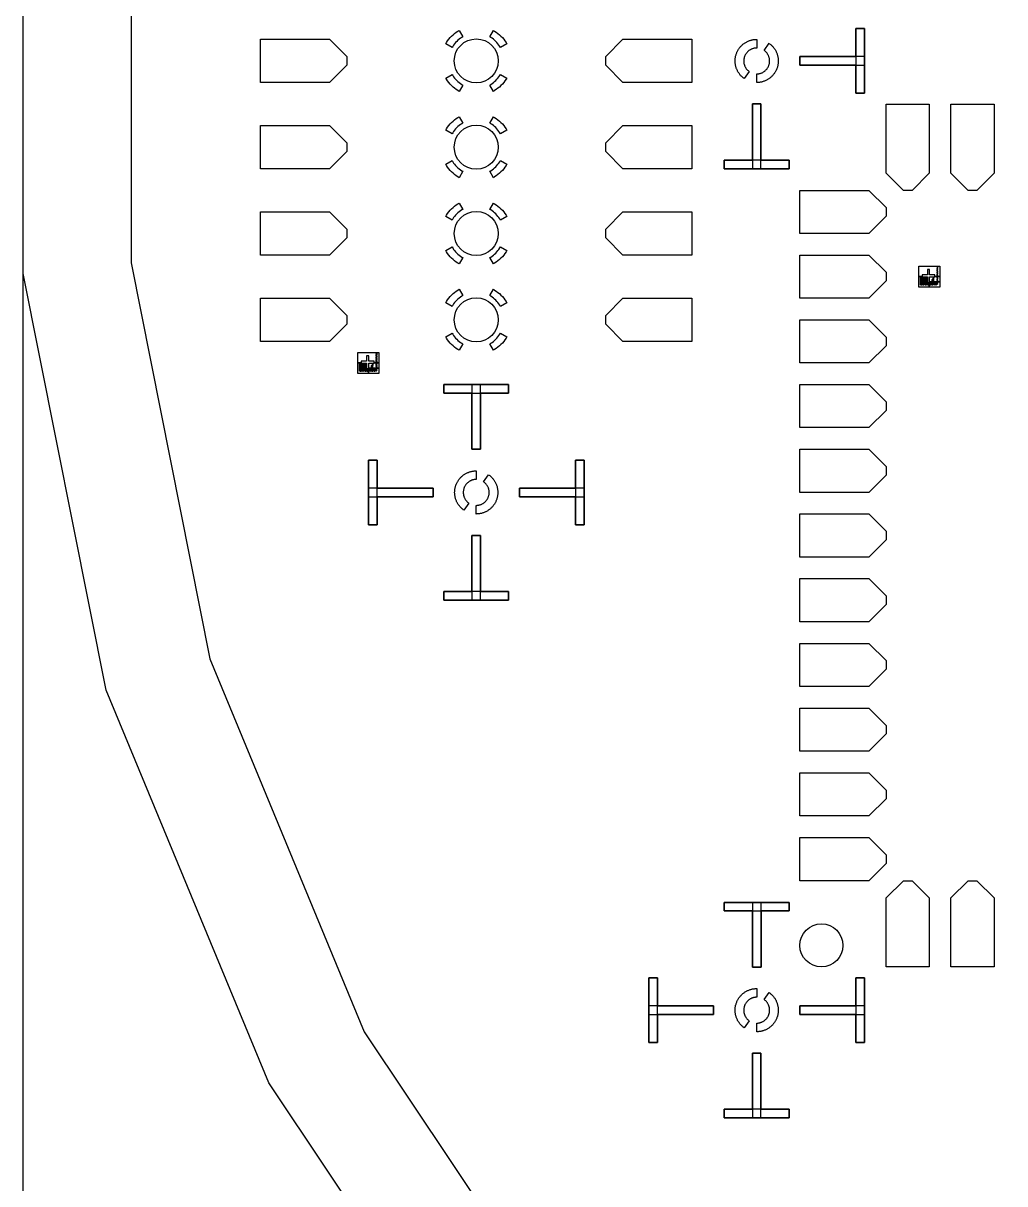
# Model space of a CAD drawing. Extents: x -17000 to 83000, y -61000 to 39000.
# Drawn here: x -17000 to 5750, y -37025 to -10126 of the extents above; entities that cross this region are included whole.
import ezdxf

# ---------------------------------------------------------------- set-up
doc = ezdxf.new("R2010")
doc.units = 0
doc.layers.add('Boundaries', color=3, linetype='CONTINUOUS')
doc.layers.add('Central Electrodes', color=2, linetype='CONTINUOUS')

# ---------------------------------------------------------------- blocks, each defined once
blk = doc.blocks.new('Half_moon_alignment1')
at = {"layer": 'Central Electrodes'}
for points in [[(-286.79, -409.58), (-299.5, -400.5), (-311.75, -391), (-324, -381), (-335.75, -370.75), (-347, -360), (-358, -349), (-368.75, -337.5), (-379.25, -326), (-389.25, -314), (-398.75, -301.5), (-408, -289), (-417, -276), (-425.25, -263), (-433.25, -249.5), (-441, -236), (-448, -222), (-454.75, -208), (-461, -193.5), (-466.75, -179), (-472.25, -164.5), (-477.25, -149.5), (-481.5, -134.5), (-485.5, -119.5), (-489, -104.25), (-492, -89), (-494.5, -73.5), (-496.75, -58), (-498.25, -42.5), (-499.25, -27), (-500, -11.25), (-500, 4.25), (-499.75, 20), (-498.75, 35.5), (-497.5, 51), (-495.5, 66.5), (-493.25, 82), (-490.5, 97.5), (-487.25, 112.75), (-483.5, 127.75), (-479.25, 143), (-474.5, 157.75), (-469.25, 172.5), (-463.75, 187), (-457.75, 201.5), (-451, 215.75), (-444.25, 229.75), (-436.75, 243.5), (-429, 257), (-420.75, 270.25), (-412, 283.25), (-403, 296), (-393.5, 308.5), (-383.75, 320.5), (-373.5, 332.5), (-363, 344), (-352, 355), (-340.75, 366), (-329.25, 376.5), (-317.25, 386.5), (-305, 396.25), (-292.5, 405.5), (-279.75, 414.5), (-266.5, 423), (-253.25, 431.25), (-239.75, 438.75), (-225.75, 446), (-211.75, 453), (-197.5, 459.25), (-183, 465.25), (-168.5, 470.75), (-153.75, 475.75), (-138.75, 480.5), (-123.75, 484.5), (-108.5, 488), (-93.25, 491.25), (-77.75, 494), (-62.25, 496.25), (-46.75, 497.75), (-31.25, 499), (-15.5, 499.75), (0, 500), (0, 300), (-12, 299.75), (-24, 299), (-36, 297.75), (-48, 296.25), (-59.75, 294), (-71.5, 291.25), (-83.25, 288.25), (-94.75, 284.75), (-106.25, 280.75), (-117.25, 276.25), (-128.25, 271.25), (-139, 265.75), (-149.75, 260), (-160, 253.75), (-170, 247.25), (-179.75, 240.25), (-189.25, 232.75), (-198.5, 225), (-207.5, 216.75), (-216, 208.25), (-224.25, 199.5), (-232, 190.25), (-239.5, 180.75), (-246.5, 171), (-253.25, 161), (-259.5, 150.75), (-265.25, 140.25), (-270.75, 129.5), (-275.75, 118.5), (-280.25, 107.25), (-284.25, 96), (-288, 84.5), (-291, 72.75), (-293.75, 61), (-296, 49.25), (-297.75, 37.25), (-299, 25.25), (-299.75, 13.25), (-300, 1.25), (-299.75, -10.75), (-299.25, -22.75), (-298, -34.75), (-296.25, -46.75), (-294.25, -58.75), (-291.75, -70.5), (-288.5, -82), (-285, -93.5), (-281, -105), (-276.75, -116.25), (-271.75, -127.25), (-266.5, -138), (-260.75, -148.5), (-254.5, -159), (-248, -169), (-241, -178.75), (-233.5, -188.25), (-225.75, -197.5), (-217.75, -206.5), (-209.25, -215), (-200.5, -223.25), (-191.25, -231.25), (-181.75, -238.75), (-172.07, -245.75)], [(0, -500), (0, -300), (12, -299.75), (24, -299), (36, -297.75), (48, -296.25), (59.75, -294), (71.5, -291.25), (83.25, -288.25), (94.75, -284.75), (106.25, -280.75), (117.25, -276.25), (128.25, -271.25), (139, -265.75), (149.75, -260), (160, -253.75), (170, -247.25), (179.75, -240.25), (189.25, -232.75), (198.5, -225), (207.5, -216.75), (216, -208.25), (224.25, -199.5), (232, -190.25), (239.5, -180.75), (246.5, -171), (253.25, -161), (259.5, -150.75), (265.25, -140.25), (270.75, -129.5), (275.75, -118.5), (280.25, -107.25), (284.25, -96), (288, -84.5), (291, -72.75), (293.75, -61), (296, -49.25), (297.75, -37.25), (299, -25.25), (299.75, -13.25), (300, -1.25), (299.75, 10.75), (299.25, 22.75), (298, 34.75), (296.25, 46.75), (294.25, 58.75), (291.75, 70.5), (288.5, 82), (285, 93.5), (281, 105), (276.75, 116.25), (271.75, 127.25), (266.5, 138), (260.75, 148.5), (254.5, 159), (248, 169), (241, 178.75), (233.5, 188.25), (225.75, 197.5), (217.75, 206.5), (209.25, 215), (200.5, 223.25), (191.25, 231.25), (181.75, 238.75), (172.07, 245.75), (286.79, 409.58), (299.5, 400.5), (311.75, 391), (324, 381), (335.75, 370.75), (347, 360), (358, 349), (368.75, 337.5), (379.25, 326), (389.25, 314), (398.75, 301.5), (408, 289), (417, 276), (425.25, 263), (433.25, 249.5), (441, 236), (448, 222), (454.75, 208), (461, 193.5), (466.75, 179), (472.25, 164.5), (477.25, 149.5), (481.5, 134.5), (485.5, 119.5), (489, 104.25), (492, 89), (494.5, 73.5), (496.75, 58), (498.25, 42.5), (499.25, 27), (500, 11.25), (500, -4.25), (499.75, -20), (498.75, -35.5), (497.5, -51), (495.5, -66.5), (493.25, -82), (490.5, -97.5), (487.25, -112.75), (483.5, -127.75), (479.25, -143), (474.5, -157.75), (469.25, -172.5), (463.75, -187), (457.75, -201.5), (451, -215.75), (444.25, -229.75), (436.75, -243.5), (429, -257), (420.75, -270.25), (412, -283.25), (403, -296), (393.5, -308.5), (383.75, -320.5), (373.5, -332.5), (363, -344), (352, -355), (340.75, -366), (329.25, -376.5), (317.25, -386.5), (305, -396.25), (292.5, -405.5), (279.75, -414.5), (266.5, -423), (253.25, -431.25), (239.75, -438.75), (225.75, -446), (211.75, -453), (197.5, -459.25), (183, -465.25), (168.5, -470.75), (153.75, -475.75), (138.75, -480.5), (123.75, -484.5), (108.5, -488), (93.25, -491.25), (77.75, -494), (62.25, -496.25), (46.75, -497.75), (31.25, -499), (15.5, -499.75)]]:
    blk.add_lwpolyline(points, close=True, dxfattribs=at)
blk = doc.blocks.new('BIG_photolith_alignment1')
at = {"layer": 'Central Electrodes'}
for points in [[(-225, -17.5), (-225, 225), (210, 225), (210, 190), (190, 190), (190, 185), (210, 185), (210, 180.5), (190, 180.5), (190, 175.5), (210, 175.5), (210, 171), (190, 171), (190, 166), (210, 166), (210, 161.5), (190, 161.5), (190, 156.5), (210, 156.5), (210, 152), (190, 152), (190, 147), (210, 147), (210, 142.5), (190, 142.5), (190, 137.5), (210, 137.5), (210, 133), (190, 133), (190, 128), (210, 128), (210, 123.5), (190, 123.5), (190, 118.5), (210, 118.5), (210, 114), (190, 114), (190, 109), (210, 109), (210, 104.5), (190, 104.5), (190, 99.5), (210, 99.5), (210, 95), (190, 95), (190, 90), (210, 90), (210, 85.5), (190, 85.5), (190, 80.5), (210, 80.5), (210, 76), (190, 76), (190, 71), (210, 71), (210, 66.5), (190, 66.5), (190, 61.5), (210, 61.5), (210, 57), (190, 57), (190, 52), (210, 52), (210, 47.5), (190, 47.5), (190, 42.5), (210, 42.5), (210, 38), (190, 38), (190, 33), (210, 33), (210, 28.5), (190, 28.5), (190, 23.5), (210, 23.5), (210, 19), (190, 19), (190, 14), (210, 14), (210, 9.5), (190, 9.5), (190, 4.5), (210, 4.5), (210, 0), (185, 0), (185, -5), (210, -5), (210, -9.5), (190, -9.5), (190, -14.5), (210, -14.5), (210, 225), (260, 225), (260, -17.5), (150, -17.5), (150, 25), (25, 25), (25, 150), (-25, 150), (-25, 25), (-150, 25), (-150, -17.5)], [(-225, -260), (-225, -17.5), (-185, -17.5), (-185, -190), (-190, -190), (-190, -210), (-185, -210), (-185, -17.5), (-175.5, -17.5), (-175.5, -190), (-180.5, -190), (-180.5, -210), (-175.5, -210), (-175.5, -17.5), (-166, -17.5), (-166, -190), (-171, -190), (-171, -210), (-166, -210), (-166, -17.5), (-156.5, -17.5), (-156.5, -190), (-161.5, -190), (-161.5, -210), (-156.5, -210), (-156.5, -17.5), (-150, -17.5), (-150, -25), (-147, -25), (-147, -190), (-152, -190), (-152, -210), (-147, -210), (-147, -25), (-137.5, -25), (-137.5, -190), (-142.5, -190), (-142.5, -210), (-137.5, -210), (-137.5, -25), (-128, -25), (-128, -190), (-133, -190), (-133, -210), (-128, -210), (-128, -25), (-118.5, -25), (-118.5, -190), (-123.5, -190), (-123.5, -210), (-118.5, -210), (-118.5, -25), (-109, -25), (-109, -190), (-114, -190), (-114, -210), (-109, -210), (-109, -25), (-99.5, -25), (-99.5, -190), (-104.5, -190), (-104.5, -210), (-99.5, -210), (-99.5, -25), (-90, -25), (-90, -190), (-95, -190), (-95, -210), (-90, -210), (-90, -25), (-80.5, -25), (-80.5, -190), (-85.5, -190), (-85.5, -210), (-80.5, -210), (-80.5, -25), (-71, -25), (-71, -190), (-76, -190), (-76, -210), (-71, -210), (-71, -25), (-61.5, -25), (-61.5, -190), (-66.5, -190), (-66.5, -210), (-61.5, -210), (-61.5, -25), (-52, -25), (-52, -190), (-57, -190), (-57, -210), (-52, -210), (-52, -25), (-42.5, -25), (-42.5, -190), (-47.5, -190), (-47.5, -210), (-42.5, -210), (-42.5, -25), (-33, -25), (-33, -190), (-38, -190), (-38, -210), (-33, -210), (-33, -25), (-25, -25), (-25, -150), (-23.5, -150), (-23.5, -190), (-28.5, -190), (-28.5, -210), (-23.5, -210), (-23.5, -150), (-14, -150), (-14, -190), (-19, -190), (-19, -210), (-14, -210), (-14, -150), (-4.5, -150), (-4.5, -190), (-9.5, -190), (-9.5, -210), (-4.5, -210), (-4.5, -150), (5, -150), (5, -185), (0, -185), (0, -210), (5, -210), (5, -150), (14.5, -150), (14.5, -190), (9.5, -190), (9.5, -210), (14.5, -210), (14.5, -150), (17.5, -150), (17.5, -260)], [(17.5, -260), (17.5, -150), (24, -150), (24, -190), (19, -190), (19, -210), (24, -210), (24, -150), (25, -150), (25, -138.75), (33.5, -138.75), (33.5, -190), (28.5, -190), (28.5, -210), (33.5, -210), (33.5, -138.75), (43, -138.75), (43, -190), (38, -190), (38, -210), (43, -210), (43, -138.75), (52.5, -138.75), (52.5, -190), (47.5, -190), (47.5, -210), (52.5, -210), (52.5, -138.75), (62, -138.75), (62, -190), (57, -190), (57, -210), (62, -210), (62, -138.75), (71.5, -138.75), (71.5, -190), (66.5, -190), (66.5, -210), (71.5, -210), (71.5, -138.75), (81, -138.75), (81, -190), (76, -190), (76, -210), (81, -210), (81, -138.75), (90.5, -138.75), (90.5, -190), (85.5, -190), (85.5, -210), (90.5, -210), (90.5, -138.75), (100, -138.75), (100, -190), (95, -190), (95, -210), (100, -210), (100, -138.75), (109.5, -138.75), (109.5, -190), (104.5, -190), (104.5, -210), (109.5, -210), (109.5, -138.75), (119, -138.75), (119, -190), (114, -190), (114, -210), (119, -210), (119, -138.75), (128.5, -138.75), (128.5, -190), (123.5, -190), (123.5, -210), (128.5, -210), (128.5, -138.75), (138, -138.75), (138, -190), (133, -190), (133, -210), (138, -210), (138, -138.75), (147.5, -138.75), (147.5, -190), (142.5, -190), (142.5, -210), (147.5, -210), (147.5, -138.75), (157, -138.75), (157, -190), (152, -190), (152, -210), (157, -210), (157, -138.75), (166.5, -138.75), (166.5, -190), (161.5, -190), (161.5, -210), (166.5, -210), (166.5, -138.75), (176, -138.75), (176, -190), (171, -190), (171, -210), (176, -210), (176, -138.75), (185.5, -138.75), (185.5, -190), (180.5, -190), (180.5, -210), (185.5, -210), (185.5, -138.75), (210, -138.75), (210, -142.5), (190, -142.5), (190, -147.5), (210, -147.5), (210, -152), (190, -152), (190, -157), (210, -157), (210, -161.5), (190, -161.5), (190, -166.5), (210, -166.5), (210, -171), (190, -171), (190, -176), (210, -176), (210, -180.5), (190, -180.5), (190, -185.5), (210, -185.5), (210, -190), (190, -190), (190, -210), (195, -210), (195, -195), (210, -195), (210, -138.75), (260, -138.75), (260, -260)], [(25, -138.75), (25, -25), (117.5, -25), (117.5, -77.5), (82.5, -77.5), (82.5, -122.5), (117.5, -122.5), (117.5, -25), (150, -25), (150, -17.5), (210, -17.5), (210, -19), (190, -19), (190, -24), (210, -24), (210, -28.5), (190, -28.5), (190, -33.5), (210, -33.5), (210, -38), (190, -38), (190, -43), (210, -43), (210, -47.5), (190, -47.5), (190, -52.5), (210, -52.5), (210, -57), (190, -57), (190, -62), (210, -62), (210, -66.5), (190, -66.5), (190, -71.5), (210, -71.5), (210, -76), (190, -76), (190, -81), (210, -81), (210, -85.5), (190, -85.5), (190, -90.5), (210, -90.5), (210, -95), (190, -95), (190, -100), (210, -100), (210, -104.5), (190, -104.5), (190, -109.5), (210, -109.5), (210, -114), (190, -114), (190, -119), (210, -119), (210, -123.5), (190, -123.5), (190, -128.5), (210, -128.5), (210, -133), (190, -133), (190, -138), (210, -138), (210, -17.5), (260, -17.5), (260, -138.75)], [(92.5, -117.5), (87.5, -112.5), (87.5, -87.5), (92.5, -82.5), (107.5, -82.5), (112.5, -87.5), (112.5, -112.5), (107.5, -117.5), (92.5, -117.5), (92.5, -110), (95, -112.5), (105, -112.5), (107.5, -110), (107.5, -90), (105, -87.5), (95, -87.5), (92.5, -90)]]:
    blk.add_lwpolyline(points, close=True, dxfattribs=at)

msp = doc.modelspace()

# ---------------------------------------------------------------- linework, layer by layer
at = {"layer": 'Boundaries'}
msp.add_lwpolyline([(-17000, -61000), (-17000, 39000), (83000, 39000), (83000, -61000)], close=True, dxfattribs=at)
at = {"layer": 'Central Electrodes'}
for points in [[(28075.43, -61000), (18415.538, -59078.528), (9316.119, -55309.425), (1126.858, -49837.536), (-5837.536, -42873.142), (-11309.425, -34683.881), (-15078.528, -25584.462), (-17000, -15924.57), (-17000, -6075.43)], [(-14500, -6321.658), (-14500, -15678.342), (-12674.602, -24855.239), (-9093.954, -33499.687), (-3895.659, -41279.485), (2720.515, -47895.659), (10500.313, -53093.954), (19144.761, -56674.602), (28321.658, -58500)], [(2300.136, -10250.973), (2300.136, -11750.973)], [(2500.136, -10250.973), (2300.136, -10250.973)], [(2500.136, -11750.973), (2500.136, -10250.973)], [(1000.136, -10900.973), (1000.136, -11100.973)], [(2500.136, -10900.973), (1000.136, -10900.973)], [(2500.136, -11100.973), (2500.136, -10900.973)], [(1000.136, -11100.973), (2500.136, -11100.973)], [(2300.136, -11750.973), (2500.136, -11750.973)], [(-100.863, -11998.084), (-100.863, -13498.084)], [(99.137, -11998.084), (-100.863, -11998.084)], [(99.137, -13498.084), (99.137, -11998.084)], [(-750.863, -13298.084), (-750.863, -13498.084)], [(749.137, -13298.084), (-750.863, -13298.084)], [(749.137, -13498.084), (749.137, -13298.084)], [(-750.863, -13498.084), (749.137, -13498.084)], [(-100.863, -13498.084), (99.137, -13498.084)], [(-5750.136, -18501.916), (-7250.136, -18501.916)], [(-7250.136, -18501.916), (-7250.136, -18701.916)], [(-6600.136, -18501.916), (-6600.136, -20001.916)], [(-6400.136, -18501.916), (-6600.136, -18501.916)], [(-6400.136, -20001.916), (-6400.136, -18501.916)], [(-5750.136, -18701.916), (-5750.136, -18501.916)], [(-7250.136, -18701.916), (-5750.136, -18701.916)], [(-6600.136, -20001.916), (-6400.136, -20001.916)], [(-8800.136, -20251.916), (-9000.136, -20251.916)], [(-9000.136, -20251.916), (-9000.136, -21751.916)], [(-8800.136, -21751.916), (-8800.136, -20251.916)], [(-4199.865, -20250.973), (-4199.865, -21750.973)], [(-3999.865, -20250.973), (-4199.865, -20250.973)], [(-3999.865, -21750.973), (-3999.865, -20250.973)], [(-9000.136, -20901.916), (-9000.136, -21101.916)], [(-7500.136, -20901.916), (-9000.136, -20901.916)], [(-7500.136, -21101.916), (-7500.136, -20901.916)], [(-3999.865, -20900.973), (-5499.865, -20900.973)], [(-5499.865, -20900.973), (-5499.865, -21100.973)], [(-3999.865, -21100.973), (-3999.865, -20900.973)], [(-9000.136, -21101.916), (-7500.136, -21101.916)], [(-5499.865, -21100.973), (-3999.865, -21100.973)], [(-9000.136, -21751.916), (-8800.136, -21751.916)], [(-4199.865, -21750.973), (-3999.865, -21750.973)], [(-6400.863, -21998.084), (-6600.863, -21998.084)], [(-6600.863, -21998.084), (-6600.863, -23498.084)], [(-6400.863, -23498.084), (-6400.863, -21998.084)], [(-7250.863, -23298.084), (-7250.863, -23498.084)], [(-5750.863, -23298.084), (-7250.863, -23298.084)], [(-5750.863, -23498.084), (-5750.863, -23298.084)], [(-7250.863, -23498.084), (-5750.863, -23498.084)], [(-6600.863, -23498.084), (-6400.863, -23498.084)], [(-750.136, -30501.916), (-750.136, -30701.916)], [(749.865, -30501.916), (-750.136, -30501.916)], [(-100.136, -30501.916), (-100.136, -32001.916)], [(99.865, -30501.916), (-100.136, -30501.916)], [(99.865, -32001.916), (99.865, -30501.916)], [(749.865, -30701.916), (749.865, -30501.916)], [(-750.136, -30701.916), (749.865, -30701.916)], [(-100.136, -32001.916), (99.865, -32001.916)], [(-2500.136, -32251.916), (-2500.136, -33751.916)], [(-2300.136, -32251.916), (-2500.136, -32251.916)], [(-2300.136, -33751.916), (-2300.136, -32251.916)], [(2300.136, -32250.973), (2300.136, -33750.973)], [(2500.136, -32250.973), (2300.136, -32250.973)], [(2500.136, -33750.973), (2500.136, -32250.973)], [(-1000.136, -32901.916), (-2500.136, -32901.916)], [(-2500.136, -32901.916), (-2500.136, -33101.916)], [(-1000.136, -33101.916), (-1000.136, -32901.916)], [(1000.136, -32900.973), (1000.136, -33100.973)], [(2500.136, -32900.973), (1000.136, -32900.973)], [(2500.136, -33100.973), (2500.136, -32900.973)], [(-2500.136, -33101.916), (-1000.136, -33101.916)], [(1000.136, -33100.973), (2500.136, -33100.973)], [(-2500.136, -33751.916), (-2300.136, -33751.916)], [(2300.136, -33750.973), (2500.136, -33750.973)], [(99.137, -33998.084), (-100.863, -33998.084)], [(-100.863, -33998.084), (-100.863, -35498.084)], [(99.137, -35498.084), (99.137, -33998.084)], [(749.137, -35298.084), (-750.863, -35298.084)], [(-750.863, -35298.084), (-750.863, -35498.084)], [(-750.863, -35498.084), (749.137, -35498.084)], [(-100.863, -35498.084), (99.137, -35498.084)], [(749.137, -35498.084), (749.137, -35298.084)]]:
    msp.add_lwpolyline(points, dxfattribs=at)
for points in [[(-7059.257, -10688.66), (-7206.48, -10603.66), (-7189.697, -10574.589), (-7163.793, -10535.206), (-7135.646, -10497.398), (-7105.346, -10461.287), (-7072.999, -10427.001), (-7038.713, -10394.654), (-7002.602, -10364.354), (-6964.794, -10336.207), (-6925.411, -10310.303), (-6896.34, -10293.52), (-6811.34, -10440.743), (-6836.127, -10455.055), (-6867.243, -10475.521), (-6897.121, -10497.763), (-6925.649, -10521.701), (-6952.74, -10547.26), (-6978.299, -10574.351), (-7002.237, -10602.879), (-7024.479, -10632.757), (-7044.945, -10663.873)], [(-5940.743, -10688.66), (-5955.055, -10663.873), (-5975.521, -10632.757), (-5997.763, -10602.879), (-6021.701, -10574.351), (-6047.26, -10547.26), (-6074.351, -10521.701), (-6102.879, -10497.763), (-6132.757, -10475.521), (-6163.873, -10455.055), (-6188.66, -10440.743), (-6103.66, -10293.52), (-6074.589, -10310.303), (-6035.206, -10336.207), (-5997.398, -10364.354), (-5961.287, -10394.654), (-5927.001, -10427.001), (-5894.654, -10461.287), (-5864.354, -10497.398), (-5836.207, -10535.206), (-5810.303, -10574.589), (-5793.52, -10603.661)], [(2300.136, -11750.973), (2300.136, -11100.973), (1000.136, -11100.973), (1000.136, -10900.973), (2300.136, -10900.973), (2300.136, -10250.973), (2500.136, -10250.973), (2500.136, -11750.973)], [(-11500, -11500), (-11500, -10500), (-9900, -10500), (-9500, -10900), (-9500, -11100), (-9900, -11500)], [(-3100, -11500), (-3500, -11100), (-3500, -10900), (-3100, -10500), (-1500, -10500), (-1500, -11500)], [(-6896.34, -11706.48), (-6925.411, -11689.697), (-6964.794, -11663.794), (-7002.602, -11635.646), (-7038.713, -11605.346), (-7072.999, -11572.999), (-7105.346, -11538.713), (-7135.646, -11502.602), (-7163.793, -11464.794), (-7189.697, -11425.411), (-7206.48, -11396.34), (-7059.257, -11311.34), (-7044.945, -11336.127), (-7024.479, -11367.243), (-7002.237, -11397.121), (-6978.299, -11425.649), (-6952.74, -11452.74), (-6925.649, -11478.299), (-6897.121, -11502.237), (-6867.243, -11524.48), (-6836.127, -11544.945), (-6811.34, -11559.257)], [(-6103.66, -11706.48), (-6188.66, -11559.257), (-6163.873, -11544.945), (-6132.757, -11524.48), (-6102.879, -11502.237), (-6074.351, -11478.299), (-6047.26, -11452.74), (-6021.701, -11425.649), (-5997.763, -11397.121), (-5975.521, -11367.243), (-5955.055, -11336.127), (-5940.743, -11311.34), (-5793.52, -11396.34), (-5810.303, -11425.411), (-5836.207, -11464.794), (-5864.354, -11502.602), (-5894.654, -11538.713), (-5927.001, -11572.999), (-5961.287, -11605.346), (-5997.398, -11635.646), (-6035.206, -11663.794), (-6074.589, -11689.697)], [(-750.863, -13498.084), (-750.863, -13298.084), (-100.863, -13298.084), (-100.863, -11998.084), (99.137, -11998.084), (99.137, -13298.084), (749.137, -13298.084), (749.137, -13498.084)], [(3400, -14000), (3000, -13600), (3000, -12000), (4000, -12000), (4000, -13600), (3600, -14000)], [(4900, -14000), (4500, -13600), (4500, -12000), (5500, -12000), (5500, -13600), (5100, -14000)], [(-7059.257, -12688.66), (-7206.48, -12603.66), (-7189.697, -12574.589), (-7163.793, -12535.206), (-7135.646, -12497.398), (-7105.346, -12461.287), (-7072.999, -12427.001), (-7038.713, -12394.654), (-7002.602, -12364.354), (-6964.794, -12336.207), (-6925.411, -12310.303), (-6896.34, -12293.52), (-6811.34, -12440.743), (-6836.127, -12455.055), (-6867.243, -12475.521), (-6897.121, -12497.763), (-6925.649, -12521.701), (-6952.74, -12547.26), (-6978.299, -12574.351), (-7002.237, -12602.879), (-7024.479, -12632.757), (-7044.945, -12663.873)], [(-5940.743, -12688.66), (-5955.055, -12663.873), (-5975.521, -12632.757), (-5997.763, -12602.879), (-6021.701, -12574.351), (-6047.26, -12547.26), (-6074.351, -12521.701), (-6102.879, -12497.763), (-6132.757, -12475.521), (-6163.873, -12455.055), (-6188.66, -12440.743), (-6103.66, -12293.52), (-6074.589, -12310.303), (-6035.206, -12336.207), (-5997.398, -12364.354), (-5961.287, -12394.654), (-5927.001, -12427.001), (-5894.654, -12461.287), (-5864.354, -12497.398), (-5836.207, -12535.206), (-5810.303, -12574.589), (-5793.52, -12603.66)], [(-11500, -13500), (-11500, -12500), (-9900, -12500), (-9500, -12900), (-9500, -13100), (-9900, -13500)], [(-3100, -13500), (-3500, -13100), (-3500, -12900), (-3100, -12500), (-1500, -12500), (-1500, -13500)], [(-6896.34, -13706.48), (-6925.411, -13689.697), (-6964.794, -13663.794), (-7002.602, -13635.646), (-7038.713, -13605.346), (-7072.999, -13572.999), (-7105.346, -13538.713), (-7135.646, -13502.602), (-7163.793, -13464.794), (-7189.697, -13425.411), (-7206.48, -13396.34), (-7059.257, -13311.34), (-7044.945, -13336.127), (-7024.479, -13367.243), (-7002.237, -13397.121), (-6978.299, -13425.649), (-6952.74, -13452.74), (-6925.649, -13478.299), (-6897.121, -13502.237), (-6867.243, -13524.48), (-6836.127, -13544.945), (-6811.34, -13559.257)], [(-6103.66, -13706.48), (-6188.66, -13559.257), (-6163.873, -13544.945), (-6132.757, -13524.48), (-6102.879, -13502.237), (-6074.351, -13478.299), (-6047.26, -13452.74), (-6021.701, -13425.649), (-5997.763, -13397.121), (-5975.521, -13367.243), (-5955.055, -13336.127), (-5940.743, -13311.34), (-5793.52, -13396.34), (-5810.303, -13425.411), (-5836.207, -13464.794), (-5864.354, -13502.602), (-5894.654, -13538.713), (-5927.001, -13572.999), (-5961.287, -13605.346), (-5997.398, -13635.646), (-6035.206, -13663.794), (-6074.589, -13689.697)], [(1000, -15000), (1000, -14000), (2600, -14000), (3000, -14400), (3000, -14600), (2600, -15000)], [(-11500, -15500), (-11500, -14500), (-9900, -14500), (-9500, -14900), (-9500, -15100), (-9900, -15500)], [(-7059.257, -14688.66), (-7206.48, -14603.66), (-7189.697, -14574.589), (-7163.793, -14535.206), (-7135.646, -14497.398), (-7105.346, -14461.287), (-7072.999, -14427.001), (-7038.713, -14394.654), (-7002.602, -14364.354), (-6964.794, -14336.207), (-6925.411, -14310.303), (-6896.34, -14293.52), (-6811.34, -14440.743), (-6836.127, -14455.055), (-6867.243, -14475.521), (-6897.121, -14497.763), (-6925.649, -14521.701), (-6952.74, -14547.26), (-6978.299, -14574.351), (-7002.237, -14602.879), (-7024.479, -14632.757), (-7044.945, -14663.873)], [(-5940.743, -14688.66), (-5955.055, -14663.873), (-5975.521, -14632.757), (-5997.763, -14602.879), (-6021.701, -14574.351), (-6047.26, -14547.26), (-6074.351, -14521.701), (-6102.879, -14497.763), (-6132.757, -14475.521), (-6163.873, -14455.055), (-6188.66, -14440.743), (-6103.66, -14293.52), (-6074.589, -14310.303), (-6035.206, -14336.207), (-5997.398, -14364.354), (-5961.287, -14394.654), (-5927.001, -14427.001), (-5894.654, -14461.287), (-5864.354, -14497.398), (-5836.207, -14535.206), (-5810.303, -14574.589), (-5793.52, -14603.661)], [(-3100, -15500), (-3500, -15100), (-3500, -14900), (-3100, -14500), (-1500, -14500), (-1500, -15500)], [(-6896.34, -15706.48), (-6925.411, -15689.697), (-6964.794, -15663.794), (-7002.602, -15635.646), (-7038.713, -15605.346), (-7072.999, -15572.999), (-7105.346, -15538.713), (-7135.646, -15502.602), (-7163.793, -15464.794), (-7189.697, -15425.411), (-7206.48, -15396.34), (-7059.257, -15311.34), (-7044.945, -15336.127), (-7024.479, -15367.243), (-7002.237, -15397.121), (-6978.299, -15425.649), (-6952.74, -15452.74), (-6925.649, -15478.299), (-6897.121, -15502.237), (-6867.243, -15524.48), (-6836.127, -15544.945), (-6811.34, -15559.257)], [(-6103.66, -15706.48), (-6188.66, -15559.257), (-6163.873, -15544.945), (-6132.757, -15524.48), (-6102.879, -15502.237), (-6074.351, -15478.299), (-6047.26, -15452.74), (-6021.701, -15425.649), (-5997.763, -15397.121), (-5975.521, -15367.243), (-5955.055, -15336.127), (-5940.743, -15311.34), (-5793.52, -15396.34), (-5810.303, -15425.411), (-5836.207, -15464.794), (-5864.354, -15502.602), (-5894.654, -15538.713), (-5927.001, -15572.999), (-5961.287, -15605.346), (-5997.398, -15635.646), (-6035.206, -15663.794), (-6074.589, -15689.697)], [(1000, -16500), (1000, -15500), (2600, -15500), (3000, -15900), (3000, -16100), (2600, -16500)], [(-7059.257, -16688.66), (-7206.48, -16603.66), (-7189.697, -16574.589), (-7163.793, -16535.206), (-7135.646, -16497.398), (-7105.346, -16461.287), (-7072.999, -16427.001), (-7038.713, -16394.654), (-7002.602, -16364.354), (-6964.794, -16336.207), (-6925.411, -16310.303), (-6896.34, -16293.52), (-6811.34, -16440.743), (-6836.127, -16455.055), (-6867.243, -16475.521), (-6897.121, -16497.763), (-6925.649, -16521.701), (-6952.74, -16547.26), (-6978.299, -16574.351), (-7002.237, -16602.879), (-7024.479, -16632.757), (-7044.945, -16663.873)], [(-5940.743, -16688.66), (-5955.055, -16663.873), (-5975.521, -16632.757), (-5997.763, -16602.879), (-6021.701, -16574.351), (-6047.26, -16547.26), (-6074.351, -16521.701), (-6102.879, -16497.763), (-6132.757, -16475.521), (-6163.873, -16455.055), (-6188.66, -16440.743), (-6103.66, -16293.52), (-6074.589, -16310.303), (-6035.206, -16336.207), (-5997.398, -16364.354), (-5961.287, -16394.654), (-5927.001, -16427.001), (-5894.654, -16461.287), (-5864.354, -16497.398), (-5836.207, -16535.206), (-5810.303, -16574.589), (-5793.52, -16603.661)], [(-11500, -17500), (-11500, -16500), (-9900, -16500), (-9500, -16900), (-9500, -17100), (-9900, -17500)], [(-3100, -17500), (-3500, -17100), (-3500, -16900), (-3100, -16500), (-1500, -16500), (-1500, -17500)], [(1000, -18000), (1000, -17000), (2600, -17000), (3000, -17400), (3000, -17600), (2600, -18000)], [(-6896.34, -17706.48), (-6925.411, -17689.697), (-6964.794, -17663.794), (-7002.602, -17635.646), (-7038.713, -17605.346), (-7072.999, -17572.999), (-7105.346, -17538.713), (-7135.646, -17502.602), (-7163.793, -17464.794), (-7189.697, -17425.411), (-7206.48, -17396.34), (-7059.257, -17311.34), (-7044.945, -17336.127), (-7024.479, -17367.243), (-7002.237, -17397.121), (-6978.299, -17425.649), (-6952.74, -17452.74), (-6925.649, -17478.299), (-6897.121, -17502.237), (-6867.243, -17524.48), (-6836.127, -17544.945), (-6811.34, -17559.257)], [(-6103.66, -17706.48), (-6188.66, -17559.257), (-6163.873, -17544.945), (-6132.757, -17524.48), (-6102.879, -17502.237), (-6074.351, -17478.299), (-6047.26, -17452.74), (-6021.701, -17425.649), (-5997.763, -17397.121), (-5975.521, -17367.243), (-5955.055, -17336.127), (-5940.743, -17311.34), (-5793.52, -17396.34), (-5810.303, -17425.411), (-5836.207, -17464.794), (-5864.354, -17502.602), (-5894.654, -17538.713), (-5927.001, -17572.999), (-5961.287, -17605.346), (-5997.398, -17635.646), (-6035.206, -17663.794), (-6074.589, -17689.697)], [(-6600.136, -20001.916), (-6600.136, -18701.916), (-7250.136, -18701.916), (-7250.136, -18501.916), (-5750.136, -18501.916), (-5750.136, -18701.916), (-6400.136, -18701.916), (-6400.136, -20001.916)], [(1000, -19500), (1000, -18500), (2600, -18500), (3000, -18900), (3000, -19100), (2600, -19500)], [(1000, -21000), (1000, -20000), (2600, -20000), (3000, -20400), (3000, -20600), (2600, -21000)], [(-9000.136, -21751.916), (-9000.136, -20251.916), (-8800.136, -20251.916), (-8800.136, -20901.916), (-7500.136, -20901.916), (-7500.136, -21101.916), (-8800.136, -21101.916), (-8800.136, -21751.916)], [(-4199.865, -21750.973), (-4199.865, -21100.973), (-5499.865, -21100.973), (-5499.865, -20900.973), (-4199.865, -20900.973), (-4199.865, -20250.973), (-3999.865, -20250.973), (-3999.865, -21750.973)], [(1000, -22500), (1000, -21500), (2600, -21500), (3000, -21900), (3000, -22100), (2600, -22500)], [(-7250.863, -23498.084), (-7250.863, -23298.084), (-6600.863, -23298.084), (-6600.863, -21998.084), (-6400.863, -21998.084), (-6400.863, -23298.084), (-5750.863, -23298.084), (-5750.863, -23498.084)], [(1000, -24000), (1000, -23000), (2600, -23000), (3000, -23400), (3000, -23600), (2600, -24000)], [(1000, -25500), (1000, -24500), (2600, -24500), (3000, -24900), (3000, -25100), (2600, -25500)], [(1000, -27000), (1000, -26000), (2600, -26000), (3000, -26400), (3000, -26600), (2600, -27000)], [(1000, -28500), (1000, -27500), (2600, -27500), (3000, -27900), (3000, -28100), (2600, -28500)], [(1000, -30000), (1000, -29000), (2600, -29000), (3000, -29400), (3000, -29600), (2600, -30000)], [(3000, -32000), (3000, -30400), (3400, -30000), (3600, -30000), (4000, -30400), (4000, -32000)], [(4500, -32000), (4500, -30400), (4900, -30000), (5100, -30000), (5500, -30400), (5500, -32000)], [(-100.136, -32001.916), (-100.136, -30701.916), (-750.136, -30701.916), (-750.136, -30501.916), (749.865, -30501.916), (749.865, -30701.916), (99.865, -30701.916), (99.865, -32001.916)], [(-2500.136, -33751.916), (-2500.136, -32251.916), (-2300.136, -32251.916), (-2300.136, -32901.916), (-1000.136, -32901.916), (-1000.136, -33101.916), (-2300.136, -33101.916), (-2300.136, -33751.916)], [(2300.136, -33750.973), (2300.136, -33100.973), (1000.136, -33100.973), (1000.136, -32900.973), (2300.136, -32900.973), (2300.136, -32250.973), (2500.136, -32250.973), (2500.136, -33750.973)], [(-750.863, -35498.084), (-750.863, -35298.084), (-100.863, -35298.084), (-100.863, -33998.084), (99.137, -33998.084), (99.137, -35298.084), (749.137, -35298.084), (749.137, -35498.084)]]:
    msp.add_lwpolyline(points, close=True, dxfattribs=at)
for centre, radius in [((-6500, -11000), 510.252), ((-6500, -13000), 510.252), ((-6500, -15000), 510.252), ((-6500, -17000), 510.252), ((1500, -31500), 500)]:
    msp.add_circle(centre, radius, dxfattribs=at)

# ---------------------------------------------------------------- block references
for name, p in [('Half_moon_alignment1', (-0.407, -11001.466)), ('BIG_photolith_alignment1', (3982.5, -15982.5)), ('BIG_photolith_alignment1', (-9017.5, -17982.5)), ('Half_moon_alignment1', (-6500.407, -21001.466)), ('Half_moon_alignment1', (-0.407, -33001.466))]:
    msp.add_blockref(name, p)

doc.saveas('drawing.dxf')
